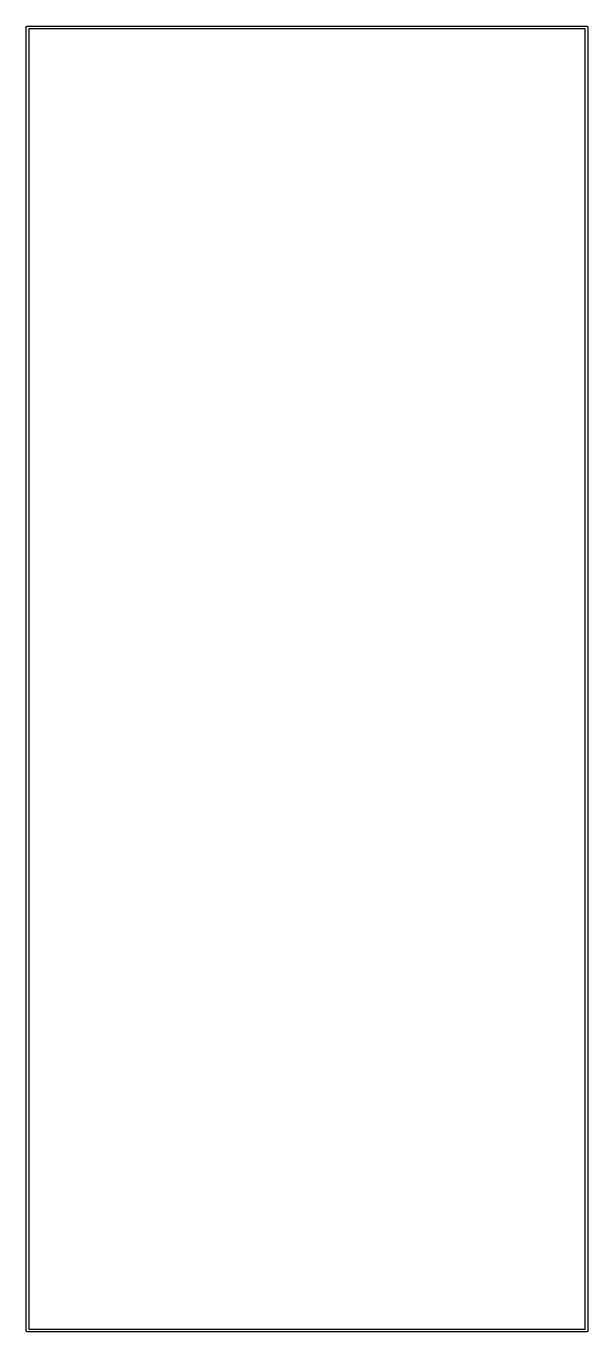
# Model space of a CAD drawing. Extents: x 99.9 to 130.1, y -170.1 to -99.9.
import ezdxf

# ---------------------------------------------------------------- set-up
doc = ezdxf.new("R2010")
doc.units = 0
doc.header["$MEASUREMENT"] = 0
doc.layers.add('BLACK', color=7, linetype='CONTINUOUS')

msp = doc.modelspace()

# ---------------------------------------------------------------- linework, layer by layer
at = {"layer": 'Black'}
for p, q in [((99.925, -100), (99.9261, -99.9935)), ((99.925, -170), (99.925, -100)), ((99.9261, -99.987), (99.9284, -99.9808)), ((99.9261, -99.9935), (99.9261, -99.987)), ((99.9284, -99.9808), (99.9295, -99.9743)), ((99.9295, -99.9743), (99.9328, -99.9687)), ((99.9328, -99.9687), (99.935, -99.9625)), ((99.935, -99.9625), (99.9393, -99.9575)), ((99.9393, -99.9575), (99.9425, -99.9518)), ((99.9425, -99.9518), (99.9476, -99.9476)), ((99.9476, -99.9476), (99.9518, -99.9425)), ((99.9518, -99.9425), (99.9575, -99.9393)), ((99.9575, -99.9393), (99.9625, -99.935)), ((99.9625, -99.935), (99.9687, -99.9328)), ((99.9687, -99.9328), (99.9743, -99.9295)), ((99.9743, -99.9295), (99.9808, -99.9284)), ((99.9808, -99.9284), (99.987, -99.9261)), ((99.987, -99.9261), (99.9935, -99.9261)), ((99.9935, -99.9261), (100, -99.925)), ((100, -99.925), (130, -99.925)), ((100.075, -100.075), (100.075, -169.925)), ((129.925, -100.075), (100.075, -100.075)), ((129.925, -169.925), (129.925, -100.075)), ((130, -99.925), (130.006, -99.9261)), ((130.006, -99.9261), (130.013, -99.9261)), ((130.013, -99.9261), (130.019, -99.9284)), ((130.019, -99.9284), (130.026, -99.9295)), ((130.026, -99.9295), (130.031, -99.9328)), ((130.031, -99.9328), (130.037, -99.935)), ((130.037, -99.935), (130.043, -99.9393)), ((130.043, -99.9393), (130.048, -99.9425)), ((130.048, -99.9425), (130.052, -99.9476)), ((130.052, -99.9476), (130.057, -99.9518)), ((130.057, -99.9518), (130.061, -99.9575)), ((130.061, -99.9575), (130.065, -99.9625)), ((130.065, -99.9625), (130.067, -99.9687)), ((130.067, -99.9687), (130.07, -99.9743)), ((130.07, -99.9743), (130.072, -99.9808)), ((130.072, -99.9808), (130.074, -99.987)), ((130.074, -99.987), (130.074, -99.9935)), ((130.074, -99.9935), (130.075, -100)), ((130.075, -100), (130.075, -170)), ((99.9261, -170.006), (99.925, -170)), ((99.9261, -170.013), (99.9261, -170.006)), ((99.9284, -170.019), (99.9261, -170.013)), ((99.9295, -170.026), (99.9284, -170.019)), ((99.9328, -170.031), (99.9295, -170.026)), ((99.935, -170.037), (99.9328, -170.031)), ((99.9393, -170.043), (99.935, -170.037)), ((99.9425, -170.048), (99.9393, -170.043)), ((99.9476, -170.052), (99.9425, -170.048)), ((99.9518, -170.057), (99.9476, -170.052)), ((99.9575, -170.061), (99.9518, -170.057)), ((99.9625, -170.065), (99.9575, -170.061)), ((99.9687, -170.067), (99.9625, -170.065)), ((99.9743, -170.07), (99.9687, -170.067)), ((99.9808, -170.072), (99.9743, -170.07)), ((99.987, -170.074), (99.9808, -170.072)), ((99.9935, -170.074), (99.987, -170.074)), ((100, -170.075), (99.9935, -170.074)), ((130, -170.075), (100, -170.075)), ((100.075, -169.925), (129.925, -169.925)), ((130.006, -170.074), (130, -170.075)), ((130.013, -170.074), (130.006, -170.074)), ((130.019, -170.072), (130.013, -170.074)), ((130.026, -170.07), (130.019, -170.072)), ((130.031, -170.067), (130.026, -170.07)), ((130.037, -170.065), (130.031, -170.067)), ((130.043, -170.061), (130.037, -170.065)), ((130.048, -170.057), (130.043, -170.061)), ((130.052, -170.052), (130.048, -170.057)), ((130.057, -170.048), (130.052, -170.052)), ((130.061, -170.043), (130.057, -170.048)), ((130.065, -170.037), (130.061, -170.043)), ((130.067, -170.031), (130.065, -170.037)), ((130.07, -170.026), (130.067, -170.031)), ((130.072, -170.019), (130.07, -170.026)), ((130.074, -170.013), (130.072, -170.019)), ((130.075, -170), (130.074, -170.006)), ((130.074, -170.006), (130.074, -170.013))]:
    msp.add_line(p, q, dxfattribs=at)

doc.saveas('drawing.dxf')
